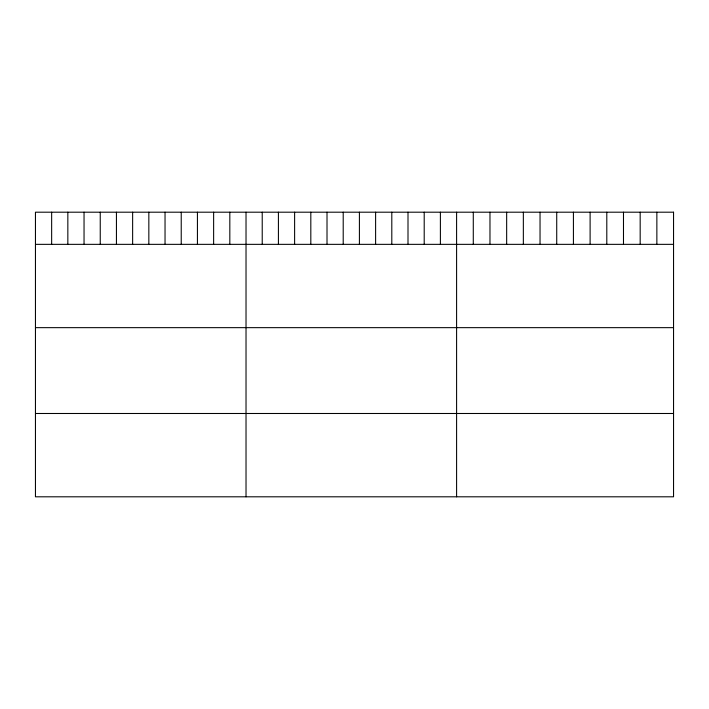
<?xml version="1.0" encoding="UTF-8"?>
<svg xmlns="http://www.w3.org/2000/svg" width="709" height="709" viewBox="0 0 709 709"><rect width="100%" height="100%" fill="white"/><g stroke="black" fill="none" stroke-linecap="round" stroke-linejoin="round"><path stroke-width="1.06" d="M35.45 244.348L673.55 244.348M35.45 327.655L673.55 327.655M35.45 413.489L673.55 413.489M656.862 212.195L656.862 244.348M640.174 212.195L640.174 244.348M623.486 212.195L623.486 244.348M606.798 212.195L606.798 244.348M590.11 212.195L590.11 244.348M573.421 212.195L573.421 244.348M556.725 212.195L556.725 244.348M540.036 212.195L540.036 244.348M523.348 212.195L523.348 244.348M506.66 212.195L506.66 244.348M489.972 212.195L489.972 244.348M473.284 212.195L473.284 244.348M456.596 212.195L456.596 496.805M440.395 212.195L440.395 244.348M424.204 212.195L424.204 244.348M408.003 212.195L408.003 244.348M391.802 212.195L391.802 244.348M375.61 212.195L375.61 244.348M359.41 212.195L359.41 244.348M343.209 212.195L343.209 244.348M327.009 212.195L327.009 244.348M310.817 212.195L310.817 244.348M294.616 212.195L294.616 244.348M278.415 212.195L278.415 244.348M262.224 212.195L262.224 244.348M246.023 212.195L246.023 496.805M229.822 212.195L229.822 244.348M213.631 212.195L213.631 244.348M197.43 212.195L197.43 244.348M181.229 212.195L181.229 244.348M165.037 212.195L165.037 244.348M148.837 212.195L148.837 244.348M132.636 212.195L132.636 244.348M116.436 212.195L116.436 244.348M100.244 212.195L100.244 244.348M84.043 212.195L84.043 244.348M67.842 212.195L67.842 244.348M51.651 212.195L51.651 244.348M673.55 212.195L35.45 212.195L35.45 496.805L673.55 496.805L673.55 212.195"/></g></svg>
